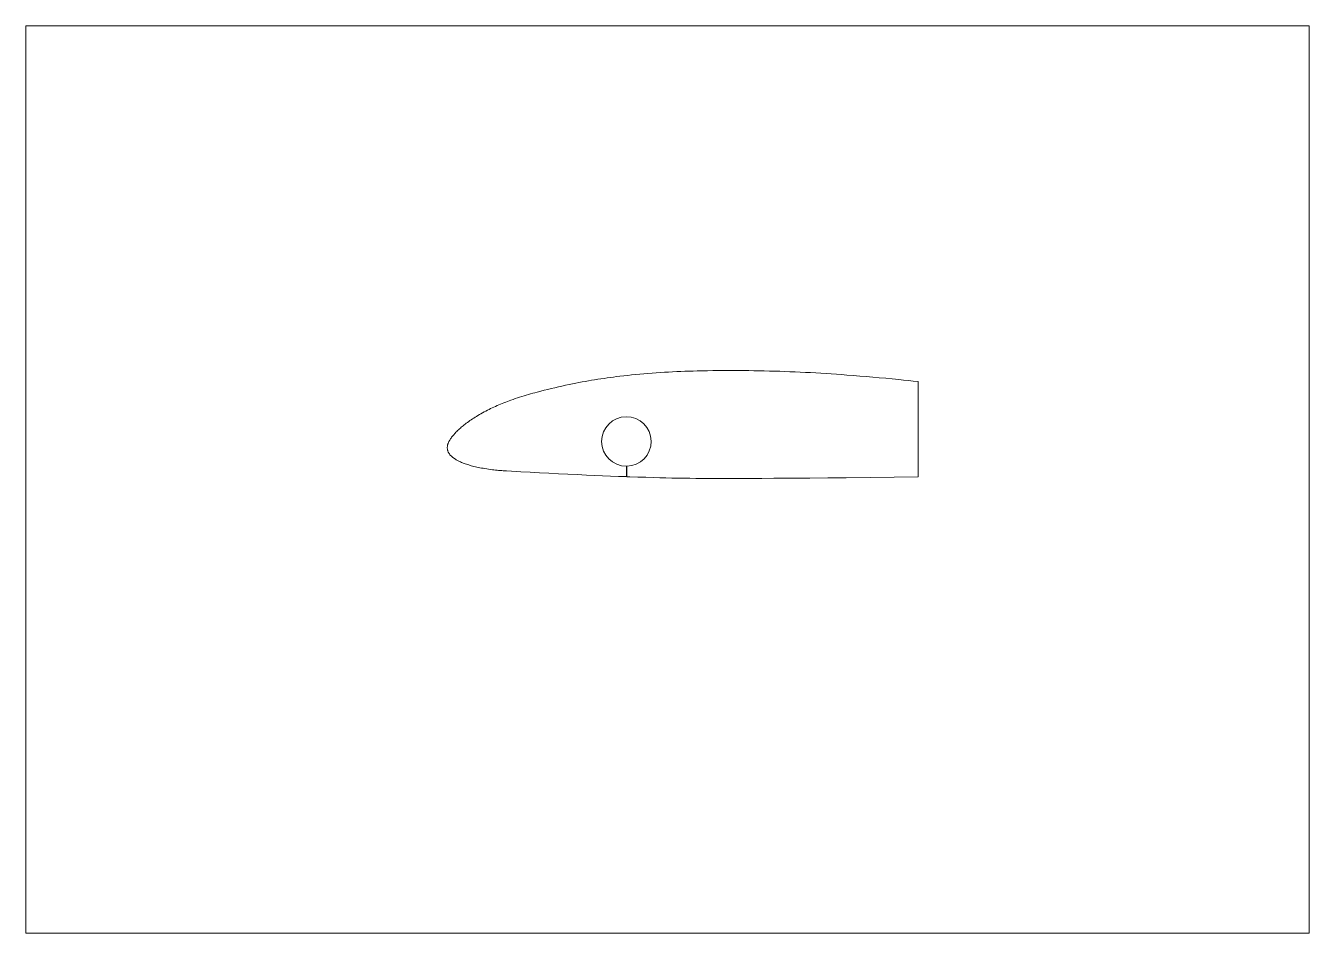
# Paper-space layout 'Sheet' of a CAD drawing. Header units: millimetres. Extents: x 0 to 420, y 0 to 297.
# The model-space entities are those that its viewports show. They can reach past a viewport. Long polylines and large blocks are cut down to what shows.
import ezdxf

# ---------------------------------------------------------------- set-up
doc = ezdxf.new("R2010")
doc.units = ezdxf.units.MM
doc.layers.add('Geometries', color=7, linetype='Continuous')

msp = doc.modelspace()

# ---------------------------------------------------------------- linework, layer by layer
at = {"layer": 'Geometries', "linetype": 'Continuous', "lineweight": 13}
for p, q in [((292.05, 149.33), (292.05, 180.55)), ((196.55, 152.85), (196.55, 149.43)), ((196.65, 149.42), (196.65, 152.85))]:
    msp.add_line(p, q, dxfattribs=at)
at = {"layer": 'Geometries', "linetype": 'Continuous', "lineweight": 13, "flags": 128}
for points in [[(292.05, 180.55), (292.01, 180.56), (290.43, 180.72), (288.84, 180.89), (287.25, 181.05), (285.66, 181.21), (283.54, 181.42), (281.42, 181.62), (279.29, 181.81), (277.17, 182), (275.05, 182.18), (272.93, 182.36), (270.8, 182.53), (268.68, 182.69), (266.98, 182.82), (265.28, 182.94), (263.57, 183.05), (261.87, 183.17), (260.17, 183.27), (258.49, 183.37), (256.81, 183.46), (255.13, 183.55), (253.44, 183.64), (251.76, 183.71), (250.08, 183.78), (248.39, 183.85), (246.71, 183.91), (245.02, 183.96), (243.34, 184), (241.65, 184.04), (239.97, 184.08), (238.28, 184.1), (236.6, 184.13), (234.92, 184.14), (233.23, 184.16), (231.55, 184.16), (229.86, 184.16), (228.18, 184.16), (226.49, 184.15), (224.81, 184.13), (223.12, 184.1), (221.44, 184.07), (219.75, 184.03), (218.4, 184), (217.06, 183.95), (215.71, 183.91), (214.36, 183.85), (213.02, 183.79), (211.67, 183.73), (210.32, 183.66), (208.98, 183.58), (207.63, 183.5), (206.29, 183.41), (204.94, 183.31), (203.6, 183.21), (202.25, 183.09), (200.9, 182.98), (199.56, 182.85), (198.27, 182.72), (196.97, 182.58), (195.68, 182.44), (194.39, 182.29), (193.36, 182.16), (192.33, 182.03), (191.29, 181.89), (190.26, 181.74), (189.24, 181.6), (188.21, 181.44), (187.18, 181.28), (186.15, 181.12), (185.13, 180.95), (184.1, 180.77), (183.07, 180.59), (182.04, 180.41), (181.01, 180.21), (179.98, 180.01), (178.96, 179.81), (177.79, 179.57), (176.62, 179.32), (175.46, 179.07), (174.3, 178.81), (173.13, 178.54), (171.97, 178.27), (170.82, 177.98), (169.66, 177.69), (168.51, 177.4), (167.35, 177.1), (166.63, 176.91), (165.91, 176.71), (165.2, 176.51), (164.48, 176.31), (163.76, 176.11), (163.05, 175.89), (162.34, 175.68), (161.62, 175.45), (160.91, 175.22), (160.19, 174.97), (159.48, 174.73), (158.76, 174.47), (158.2, 174.26), (157.63, 174.05), (157.06, 173.83), (156.5, 173.61), (155.94, 173.38), (155.39, 173.15), (154.84, 172.92), (154.29, 172.68), (153.75, 172.44), (153.21, 172.19), (152.67, 171.94), (152.13, 171.68), (151.6, 171.41), (151.06, 171.15), (150.54, 170.87), (150.01, 170.59), (149.49, 170.31), (148.97, 170.02), (148.45, 169.72), (147.93, 169.42), (147.5, 169.15), (147.07, 168.88), (146.64, 168.61), (146.21, 168.33), (145.78, 168.05), (145.36, 167.76), (144.96, 167.48), (144.55, 167.19), (144.16, 166.89), (143.76, 166.59), (143.45, 166.34), (143.14, 166.1), (142.83, 165.84), (142.53, 165.59), (142.23, 165.33), (141.93, 165.06), (141.63, 164.78), (141.34, 164.51), (141.05, 164.22), (140.77, 163.94), (140.56, 163.71), (140.35, 163.49), (140.15, 163.26), (139.95, 163.03), (139.75, 162.8), (139.56, 162.56), (139.38, 162.32), (139.2, 162.07), (139.05, 161.85), (138.9, 161.63), (138.76, 161.4), (138.66, 161.23), (138.56, 161.05), (138.47, 160.88), (138.38, 160.7), (138.33, 160.57), (138.27, 160.44), (138.22, 160.31), (138.17, 160.18), (138.13, 160.05), (138.09, 159.92)], [(138.09, 159.92), (138.06, 159.8), (138.04, 159.69), (138.01, 159.55), (137.99, 159.41), (137.97, 159.27), (137.96, 159.13), (137.96, 158.99), (137.96, 158.84), (137.96, 158.7), (137.97, 158.56), (137.99, 158.42), (138.01, 158.28), (138.04, 158.14), (138.08, 158.01), (138.12, 157.87), (138.17, 157.73), (138.22, 157.6), (138.28, 157.47), (138.36, 157.32), (138.44, 157.17), (138.53, 157.03), (138.62, 156.89), (138.72, 156.75), (138.83, 156.61), (138.94, 156.48), (139.05, 156.35), (139.17, 156.24), (139.29, 156.12), (139.41, 156.01), (139.53, 155.9), (139.66, 155.79), (139.79, 155.69), (139.95, 155.56), (140.11, 155.44), (140.28, 155.33), (140.45, 155.22), (140.62, 155.11), (140.84, 154.97), (141.07, 154.84), (141.3, 154.71), (141.54, 154.59), (141.78, 154.47), (142.01, 154.36), (142.3, 154.23), (142.59, 154.1), (142.89, 153.98), (143.18, 153.87), (143.48, 153.76), (143.85, 153.62), (144.22, 153.49), (144.6, 153.37), (144.98, 153.25), (145.39, 153.13), (145.8, 153.02), (146.21, 152.91), (146.63, 152.8), (147.13, 152.68), (147.63, 152.57), (148.13, 152.46), (148.63, 152.35), (149.14, 152.26), (149.64, 152.16), (150.25, 152.06), (150.86, 151.96), (151.47, 151.87), (152.08, 151.78), (152.69, 151.7), (153.2, 151.64), (153.71, 151.58), (154.22, 151.53), (154.73, 151.48), (155.24, 151.44), (155.75, 151.4), (156.28, 151.37), (156.81, 151.34), (157.34, 151.31), (158.92, 151.21), (162, 151.04), (165.07, 150.87), (168.14, 150.71), (171.22, 150.55), (174.29, 150.39), (177.37, 150.24), (180.44, 150.1), (183.52, 149.96), (186.12, 149.84), (188.73, 149.73), (191.33, 149.63), (193.94, 149.52), (196.55, 149.43)], [(196.65, 149.42), (197.67, 149.39), (200.29, 149.3), (202.91, 149.22), (205.53, 149.14), (207.49, 149.09), (209.46, 149.04), (211.42, 148.99), (213.38, 148.95), (215.35, 148.92), (217.31, 148.89), (219.28, 148.87), (221.25, 148.85), (223.6, 148.84), (225.96, 148.84), (228.32, 148.84), (230.68, 148.84), (233.04, 148.85), (236.97, 148.86), (240.9, 148.88), (244.83, 148.9), (250.72, 148.94), (256.62, 148.99), (262.51, 149.04), (268.41, 149.09), (276.29, 149.17), (284.17, 149.25), (292.05, 149.33)]]:
    msp.add_lwpolyline(points, dxfattribs=at)
at = {"layer": 'Geometries', "linetype": 'Continuous', "lineweight": 13}
msp.add_arc((196.55, 160.95), 8.1, 270.7074, 270, dxfattribs=at)

psp = doc.layouts.new('Sheet')

# ---------------------------------------------------------------- viewports
at = {"layer": '0'}
psp.add_viewport(center=(210, 148.5), size=(420, 297), view_center_point=(210, 148.5), view_height=297, dxfattribs=at)

doc.saveas('drawing.dxf')
